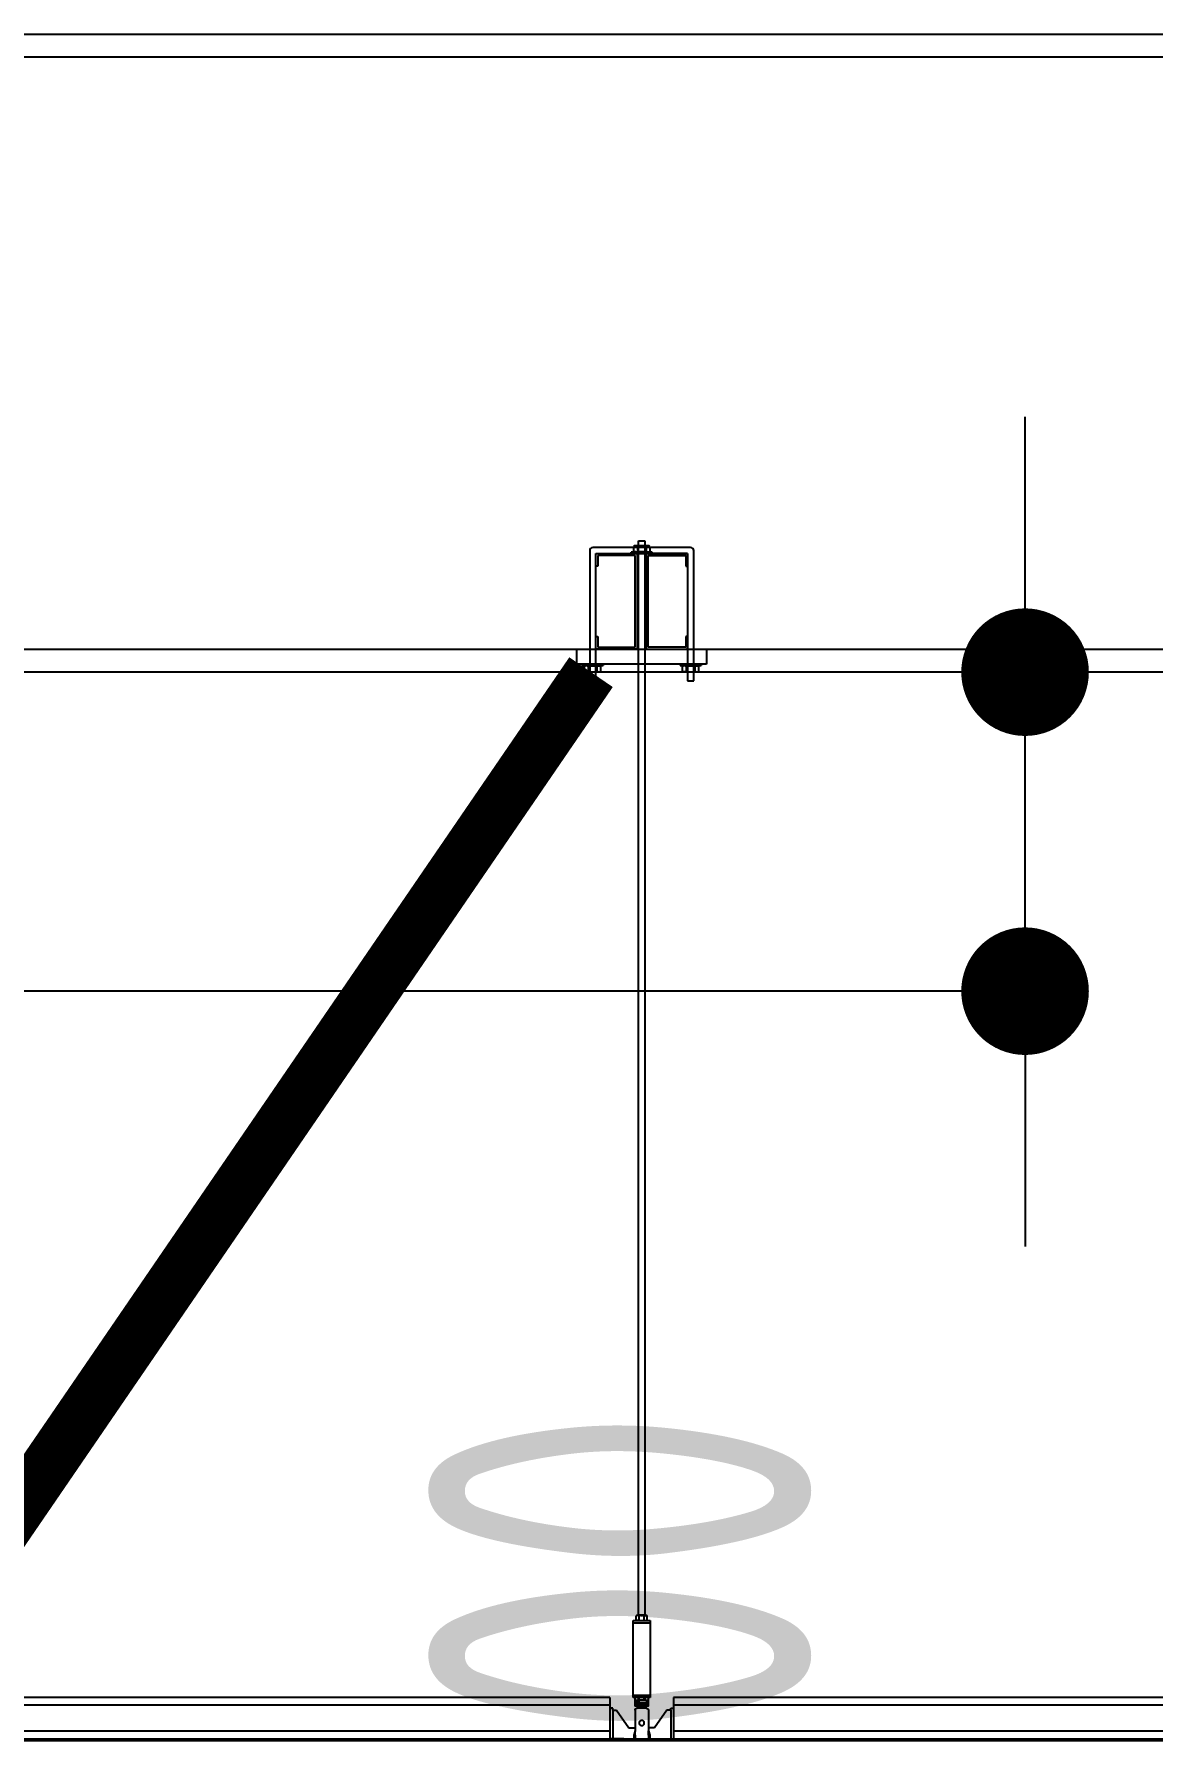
# Model space of a CAD drawing. Header units: millimetres. Extents: x -32710 to 654186, y -254124 to 420220.
# Drawn here: x 224448 to 226201, y 391050 to 393725 of the extents above; entities that cross this region are included whole.
import ezdxf
from ezdxf.xclip import XClip

# ---------------------------------------------------------------- set-up
doc = ezdxf.new("R2010")
doc.units = ezdxf.units.MM
doc.header["$LTSCALE"] = 1000
for name, color, linetype in [('TPH12-SEC-@E$0$KABE1', 252, 'Continuous'), ('TPH12-SEC-@E$0$SIN-M', 252, 'Continuous'), ('TPH12-SEC-@E$0$STEEL3', 252, 'Continuous'), ('YFSHI-02(E-LINE)$0$SH-LINE-10', 10, 'Continuous'), ('YFSHI-02(E-LINE)$0$SH-LINE-130', 130, 'Continuous'), ('YFSHI-02(E-LINE)$0$SH-LINE-82', 82, 'Continuous')]:
    doc.layers.add(name, color=color, linetype=linetype)
doc.styles.add('TPH12-SEC-@E$0$dim-txt', font='isocp.shx', dxfattribs={"width": 0.7, "bigfont": 'chineset.shx'})
doc.dimstyles.new('TPH12-SEC-@E$0$ARCH-dim-2000', dxfattribs={"dimscale": 2000, "dimtxt": 0.3, "dimasz": 0.1, "dimexe": 0.1, "dimexo": 0.1, "dimgap": 0.05, "dimtad": 1, "dimdec": 0, "dimrnd": 0.1, "dimdsep": 46, "dimlunit": 6, "dimtxsty": 'TPH12-SEC-@E$0$dim-txt', "dimblk": 'TPH12-SEC-@E$0$_Dot', "dimblk1": 'TPH12-SEC-@E$0$_Origin', "dimblk2": 'TPH12-SEC-@E$0$_Origin', "dimcen": 2, "dimclrd": 256, "dimclre": 256, "dimclrt": 256, "dimadec": 0, "dimazin": 0, "dimtfac": 1, "dimtdec": 1, "dimtix": 1, "dimtmove": 2, "dimatfit": 3, "dimldrblk": 'TPH12-SEC-@E$0$_Origin', "dimfxl": 1, "dimtvp": 1, "dimtolj": 1, "dimarcsym": 0})

# ---------------------------------------------------------------- blocks, each defined once
blk = doc.blocks.new('TPH12-SEC-@E$0$_Dot')
at = {"color": 0, "linetype": 'ByBlock', "lineweight": -2}
blk.add_line((-0.5, 0), (-1, 0), dxfattribs=at)
at = {"color": 0, "linetype": 'ByBlock', "const_width": 0.5}
blk.add_lwpolyline([(-0.25, 0, 1), (0.25, 0, 1)], format="xyb", close=True, dxfattribs=at)
blk = doc.blocks.new('*D2632')
at = {"layer": 'DEFPOINTS', "color": 0, "transparency": 16777216}
for p in [(226000.8, 392725), (226000.8, 392725), (226000.8, 392225)]:
    blk.add_point(p, dxfattribs=at)
at = {"layer": 'TPH12-SEC-@E$0$SIN-M', "lineweight": -2, "transparency": 16777216}
for p, q in [((226000.8, 392925), (226000.8, 393125)), ((226000.8, 392225), (226000.8, 392725)), ((226000.8, 392025), (226000.8, 391825))]:
    blk.add_line(p, q, dxfattribs=at)
at = {"layer": 'TPH12-SEC-@E$0$SIN-M', "lineweight": -2, "transparency": 16777216, "xscale": 200, "yscale": 200, "zscale": 200}
for p, rotation in [((226000.8, 392725), 270), ((226000.8, 392225), 90)]:
    blk.add_blockref('TPH12-SEC-@E$0$_Dot', p, dxfattribs=dict(at, rotation=rotation))
at = {"layer": 'TPH12-SEC-@E$0$SIN-M', "transparency": 16777216, "insert": (225365.6, 391175.5), "char_height": 600, "attachment_point": 5, "rotation": 90, "style": 'TPH12-SEC-@E$0$dim-txt'}
blk.add_mtext('\\A1;500', dxfattribs=at)
blk = doc.blocks.new('TPH12-SEC-@E$0$_Origin')
at = {"color": 0, "linetype": 'ByBlock', "lineweight": -2}
blk.add_line((0, 0), (-1, 0), dxfattribs=at)
blk.add_circle((0, 0), 0.5, dxfattribs=at)
blk = doc.blocks.new('YFSHI-02(E-LINE)$0$CEILING-A')
for p, q in [((-110, 6.8), (-110, 0)), ((-110, 6.8), (0, 6.8)), ((-110, 5.57), (0, 5.57)), ((0, 6.8), (0, 0)), ((-110, 1.52), (0, 1.52)), ((-110, 0.28), (0, 0.28)), ((-110, 0), (0, 0))]:
    blk.add_line(p, q)
blk = doc.blocks.new('YFSHI-02(E-LINE)$0$1')
for p, q in [((0.45, 5.1), (0, 5.1)), ((0, 5.1), (0, 0)), ((0.45, 4.8), (0.45, 5.1)), ((0.45, 4.8), (1.05, 4.8)), ((0.45, 4.8), (0.45, 0.28)), ((1.05, 4.8), (3, 2.05)), ((3.95, 4.8), (3.95, 2.05)), ((4.25, 5.1), (5.75, 5.1)), ((6.05, 4.8), (6.05, 2.05)), ((8.95, 4.8), (7, 2.05)), ((9.55, 4.8), (8.95, 4.8)), ((9.55, 4.8), (9.55, 5.1)), ((9.55, 5.1), (10, 5.1)), ((9.55, 4.8), (9.55, 0.33)), ((10, 5.1), (10, 0)), ((9.4, 0.33), (0, 0.33)), ((0, 0.25), (5.68, 0.25)), ((0, 0), (10, 0)), ((2.2, 0), (5, 0)), ((3, 2.05), (3.95, 2.05)), ((3.95, 1.55), (3.75, 0.88)), ((3.75, 0.88), (3.95, 0.88)), ((3.75, 0.88), (3.75, 0.25)), ((3.95, 2.05), (3.95, 1.55)), ((3.95, 0.88), (3.95, 1.55)), ((3.95, 0.88), (3.95, 0.45)), ((10, 0.25), (4.32, 0.25)), ((7, 2.05), (6.05, 2.05)), ((6.05, 2.05), (6.05, 1.55)), ((6.05, 1.55), (6.25, 0.88)), ((6.05, 0.88), (6.05, 1.55)), ((6.25, 0.88), (6.05, 0.88)), ((6.05, 0.88), (6.05, 0.45)), ((6.25, 0.88), (6.25, 0.25)), ((7.8, 0.33), (10, 0.33))]:
    blk.add_line(p, q)
blk.add_lwpolyline([(4.3, 5.1), (4.3, 5.4, 0.414214), (4.2, 5.5), (3.96, 5.5, -0.414214), (3.94, 5.52), (3.94, 6.76, -0.414214), (3.98, 6.8), (4.46, 6.8, -0.414214), (4.5, 6.76), (4.5, 6.42, -0.414214), (4.48, 6.4), (4.18, 6.4, 0.414214), (4.16, 6.38), (4.16, 5.8, 0.414214), (4.26, 5.7), (5.74, 5.7, 0.414214), (5.84, 5.8), (5.84, 6.38, 0.414214), (5.82, 6.4), (5.52, 6.4, -0.414214), (5.5, 6.42), (5.5, 6.76, -0.414214), (5.54, 6.8), (6.02, 6.8, -0.414214), (6.06, 6.76), (6.06, 5.52, -0.414214), (6.04, 5.5), (5.8, 5.5, 0.414214), (5.7, 5.4), (5.7, 5.1)], format="xyb")
blk.add_lwpolyline([(4.52, 5.5, 0.414214), (4.42, 5.4), (4.42, 5.2, 0.414214), (4.52, 5.1), (5.48, 5.1, 0.414214), (5.58, 5.2), (5.58, 5.4, 0.414214), (5.48, 5.5)], format="xyb", close=True)
blk.add_circle((5, 2.8), 0.41)
for centre, radius, start, end in [((4.25, 4.8), 0.3, 90, 180), ((5.75, 4.8), 0.3, 0, 90), ((3.75, 0.45), 0.2, 270, 0), ((6.25, 0.45), 0.2, 180, 270)]:
    blk.add_arc(centre, radius, start, end)
blk = doc.blocks.new('YFSHI-02(E-LINE)')
at = {"layer": 'YFSHI-02(E-LINE)$0$SH-LINE-10'}
for p, q in [((225318.5, 392915.5), (225318.5, 392711.3)), ((225476.5, 392920.5), (225323.5, 392920.5)), ((225328, 392711.3), (225328, 392911)), ((225328, 392911), (225472, 392911)), ((225416.5, 392913.1), (225383.5, 392913.1)), ((225383.5, 392911), (225383.5, 392913.1)), ((225416.5, 392911), (225383.5, 392911)), ((225387.3, 392921.8), (225387.3, 392914.3)), ((225387.3, 392921.8), (225387.3, 392914.3)), ((225411.7, 392923), (225388.3, 392923)), ((225411.7, 392923), (225388.3, 392923)), ((225390.7, 392922.7), (225388.3, 392922.7)), ((225390.7, 392922.7), (225388.3, 392922.7)), ((225390.7, 392913.4), (225388.3, 392913.4)), ((225390.7, 392913.4), (225388.3, 392913.4)), ((225411.7, 392913.1), (225388.3, 392913.1)), ((225393.2, 392921.8), (225393.2, 392914.3)), ((225393.2, 392921.8), (225393.2, 392914.3)), ((225395.2, 391247), (225395.2, 392931)), ((225395.2, 392931), (225404.8, 392931)), ((225403.5, 392922.7), (225396.5, 392922.7)), ((225403.5, 392922.7), (225396.5, 392922.7)), ((225403.5, 392913.4), (225396.5, 392913.4)), ((225403.5, 392913.4), (225396.5, 392913.4)), ((225404.8, 392931), (225404.8, 391247)), ((225406.8, 392921.8), (225406.8, 392914.3)), ((225406.8, 392921.8), (225406.8, 392914.3)), ((225409.3, 392922.7), (225411.7, 392922.7)), ((225409.3, 392922.7), (225411.7, 392922.7)), ((225409.3, 392913.4), (225411.7, 392913.4)), ((225409.3, 392913.4), (225411.7, 392913.4)), ((225412.7, 392921.8), (225412.7, 392914.3)), ((225412.7, 392921.8), (225412.7, 392914.3)), ((225416.5, 392911), (225416.5, 392913.1)), ((225472, 392911), (225472, 392711.3)), ((225481.5, 392737.3), (225481.5, 392915.5)), ((225298.2, 392761), (225501.8, 392761)), ((225298.2, 392737.3), (225298.2, 392761)), ((225501.8, 392761), (225501.8, 392737.3)), ((225501.8, 392737.3), (225298.2, 392737.3)), ((225306.7, 392737.3), (225339.8, 392737.3)), ((225306.7, 392737.3), (225306.7, 392735.2)), ((225306.7, 392735.2), (225339.8, 392735.2)), ((225310.6, 392726.5), (225310.6, 392734)), ((225310.6, 392726.5), (225310.6, 392734)), ((225311.5, 392735.2), (225335, 392735.2)), ((225311.5, 392725.3), (225335, 392725.3)), ((225311.5, 392725.3), (225335, 392725.3)), ((225314, 392734.9), (225311.6, 392734.9)), ((225314, 392734.9), (225311.6, 392734.9)), ((225314, 392725.7), (225311.6, 392725.7)), ((225314, 392725.7), (225311.6, 392725.7)), ((225316.4, 392726.5), (225316.4, 392734)), ((225316.4, 392726.5), (225316.4, 392734)), ((225319.7, 392734.9), (225326.8, 392734.9)), ((225319.7, 392734.9), (225326.8, 392734.9)), ((225319.7, 392725.7), (225326.8, 392725.7)), ((225319.7, 392725.7), (225326.8, 392725.7)), ((225330, 392726.5), (225330, 392734)), ((225330, 392726.5), (225330, 392734)), ((225332.5, 392734.9), (225334.9, 392734.9)), ((225332.5, 392734.9), (225334.9, 392734.9)), ((225332.5, 392725.7), (225334.9, 392725.7)), ((225332.5, 392725.7), (225334.9, 392725.7)), ((225335.9, 392726.5), (225335.9, 392734)), ((225335.9, 392726.5), (225335.9, 392734)), ((225339.8, 392737.3), (225339.8, 392735.2)), ((225460.2, 392737.3), (225493.3, 392737.3)), ((225460.2, 392737.3), (225460.2, 392735.2)), ((225460.2, 392735.2), (225493.3, 392735.2)), ((225464.1, 392726.5), (225464.1, 392734)), ((225464.1, 392726.5), (225464.1, 392734)), ((225465, 392735.2), (225488.5, 392735.2)), ((225465, 392725.3), (225488.5, 392725.3)), ((225465, 392725.3), (225488.5, 392725.3)), ((225467.5, 392734.9), (225465.1, 392734.9)), ((225467.5, 392734.9), (225465.1, 392734.9)), ((225467.5, 392725.7), (225465.1, 392725.7)), ((225467.5, 392725.7), (225465.1, 392725.7)), ((225470, 392726.5), (225470, 392734)), ((225470, 392726.5), (225470, 392734)), ((225473.2, 392734.9), (225480.3, 392734.9)), ((225473.2, 392734.9), (225480.3, 392734.9)), ((225473.2, 392725.7), (225480.3, 392725.7)), ((225473.2, 392725.7), (225480.3, 392725.7)), ((225481.5, 392711.3), (225481.5, 392737.3)), ((225483.6, 392726.5), (225483.6, 392734)), ((225483.6, 392726.5), (225483.6, 392734)), ((225486, 392734.9), (225488.4, 392734.9)), ((225486, 392734.9), (225488.4, 392734.9)), ((225486, 392725.7), (225488.4, 392725.7)), ((225486, 392725.7), (225488.4, 392725.7)), ((225489.4, 392726.5), (225489.4, 392734)), ((225489.4, 392726.5), (225489.4, 392734)), ((225493.3, 392737.3), (225493.3, 392735.2)), ((225318.5, 392711.3), (225328, 392711.3)), ((225472, 392711.3), (225481.5, 392711.3)), ((225386.6, 391238.5), (225413.4, 391238.5)), ((225386.6, 391238.5), (225413.4, 391238.5)), ((225386.6, 391118), (225386.6, 391238.5)), ((225386.6, 391118), (225386.6, 391238.5)), ((225386.6, 391238.5), (225413.4, 391238.5)), ((225391.5, 391239.3), (225391.5, 391246.1)), ((225391.5, 391239.3), (225391.5, 391246.1)), ((225392.1, 391247), (225407.9, 391247)), ((225392.1, 391247), (225407.9, 391247)), ((225392.1, 391238.5), (225407.9, 391238.5)), ((225392.1, 391238.5), (225407.9, 391238.5)), ((225394.5, 391246.7), (225392.2, 391246.7)), ((225394.5, 391246.7), (225392.2, 391246.7)), ((225394.5, 391238.7), (225392.2, 391238.7)), ((225394.5, 391238.7), (225392.2, 391238.7)), ((225404.8, 391247), (225395.2, 391247)), ((225396.2, 391239.3), (225396.2, 391246.1)), ((225396.2, 391239.3), (225396.2, 391246.1)), ((225398.5, 391246.7), (225401.5, 391246.7)), ((225398.5, 391238.7), (225401.5, 391238.7)), ((225398.5, 391238.7), (225401.5, 391238.7)), ((225403.8, 391239.3), (225403.8, 391246.1)), ((225403.8, 391239.3), (225403.8, 391246.1)), ((225405.5, 391246.7), (225407.8, 391246.7)), ((225405.5, 391246.7), (225407.8, 391246.7)), ((225405.5, 391238.7), (225407.8, 391238.7)), ((225405.5, 391238.7), (225407.8, 391238.7)), ((225408.5, 391239.3), (225408.5, 391246.1)), ((225408.5, 391239.3), (225408.5, 391246.1)), ((225413.4, 391238.5), (225413.4, 391118)), ((225413.4, 391238.5), (225413.4, 391118)), ((225413.4, 391118), (225386.6, 391118)), ((225413.4, 391118), (225386.6, 391118)), ((225392.1, 391108.9), (225392.1, 391113.3)), ((225408.1, 391113.3), (225392.1, 391113.3)), ((225393.2, 391108.9), (225393.2, 391113.3)), ((225395.6, 391113.3), (225395.6, 391113.9)), ((225404.3, 391113.9), (225395.6, 391113.9)), ((225395.8, 391108.9), (225395.8, 391113.3)), ((225395.9, 391113.9), (225395.9, 391118)), ((225404.1, 391113.9), (225404.1, 391118)), ((225404.3, 391113.3), (225404.3, 391113.9)), ((225408.3, 391108.9), (225392.1, 391108.9)), ((225408.3, 391109), (225408.3, 391113.1))]:
    blk.add_line(p, q, dxfattribs=at)
for points in [[(225386.6, 391234.8), (225413.4, 391234.8)], [(225386.6, 391234.8), (225413.4, 391234.8)], [(225386.6, 391121.6), (225413.4, 391121.6)], [(225386.6, 391121.6), (225413.4, 391121.6)]]:
    blk.add_lwpolyline(points, dxfattribs=at)
for centre, radius, start, end in [((225323.5, 392915.5), 5, 90, 180), ((225389.3, 392921.2), 2.1, 120.5681, 163.207), ((225389.3, 392921.2), 2.1, 120.5681, 163.207), ((225389.1, 392920.8), 2.02, 111.8965, 149.5654), ((225389.1, 392920.8), 2.02, 111.8965, 149.5654), ((225389.1, 392915.3), 2.02, 210.4346, 248.1035), ((225389.1, 392915.3), 2.02, 210.4346, 248.1035), ((225389.3, 392914.9), 2.1, 196.793, 239.4319), ((225389.3, 392914.9), 2.1, 196.793, 239.4319), ((225389.3, 392914.6), 8.18, 61.7885, 80.1123), ((225389.3, 392914.6), 8.18, 61.7885, 80.1123), ((225389.3, 392921.5), 8.18, 279.8877, 298.2115), ((225389.3, 392921.5), 8.18, 279.8877, 298.2115), ((225397.2, 392913.2), 9.43, 94.1532, 114.8761), ((225397.2, 392913.2), 9.43, 94.1532, 114.8761), ((225397.2, 392922.8), 9.43, 245.1239, 265.8468), ((225397.2, 392922.8), 9.43, 245.1239, 265.8468), ((225402.8, 392913.2), 9.43, 65.1239, 85.8468), ((225402.8, 392913.2), 9.43, 65.1239, 85.8468), ((225402.8, 392922.8), 9.43, 274.1532, 294.8761), ((225402.8, 392922.8), 9.43, 274.1532, 294.8761), ((225410.7, 392914.6), 8.18, 99.8877, 118.2115), ((225410.7, 392914.6), 8.18, 99.8877, 118.2115), ((225410.7, 392921.5), 8.18, 241.7885, 260.1123), ((225410.7, 392921.5), 8.18, 241.7885, 260.1123), ((225410.7, 392921.2), 2.1, 16.793, 59.4319), ((225410.7, 392921.2), 2.1, 16.793, 59.4319), ((225410.9, 392920.8), 2.02, 30.4346, 68.1035), ((225410.9, 392920.8), 2.02, 30.4346, 68.1035), ((225410.7, 392914.9), 2.1, 300.5681, 343.207), ((225410.9, 392915.3), 2.02, 291.8965, 329.5654), ((225410.9, 392915.3), 2.02, 291.8965, 329.5654), ((225410.7, 392914.9), 2.1, 300.5681, 343.207), ((225476.5, 392915.5), 5, 0, 90), ((225312.6, 392733.4), 2.1, 120.5681, 163.207), ((225312.6, 392733.4), 2.1, 120.5681, 163.207), ((225312.3, 392733), 2.02, 111.8965, 149.5654), ((225312.3, 392733), 2.02, 111.8965, 149.5654), ((225312.3, 392727.5), 2.02, 210.4346, 248.1035), ((225312.6, 392727.1), 2.1, 196.793, 239.4319), ((225312.6, 392727.1), 2.1, 196.793, 239.4319), ((225312.3, 392727.5), 2.02, 210.4346, 248.1035), ((225312.6, 392726.8), 8.18, 61.7885, 80.1123), ((225312.6, 392726.8), 8.18, 61.7885, 80.1123), ((225312.6, 392733.7), 8.18, 279.8877, 298.2115), ((225312.6, 392733.7), 8.18, 279.8877, 298.2115), ((225320.4, 392725.5), 9.43, 94.1532, 114.8761), ((225320.4, 392725.5), 9.43, 94.1532, 114.8761), ((225320.4, 392735.1), 9.43, 245.1239, 265.8468), ((225320.4, 392735.1), 9.43, 245.1239, 265.8468), ((225326.1, 392725.5), 9.43, 65.1239, 85.8468), ((225326.1, 392725.5), 9.43, 65.1239, 85.8468), ((225326.1, 392735.1), 9.43, 274.1532, 294.8761), ((225326.1, 392735.1), 9.43, 274.1532, 294.8761), ((225333.9, 392726.8), 8.18, 99.8877, 118.2115), ((225333.9, 392726.8), 8.18, 99.8877, 118.2115), ((225333.9, 392733.7), 8.18, 241.7885, 260.1123), ((225333.9, 392733.7), 8.18, 241.7885, 260.1123), ((225334.2, 392733), 2.02, 30.4346, 68.1035), ((225334.2, 392733), 2.02, 30.4346, 68.1035), ((225334.2, 392727.5), 2.02, 291.8965, 329.5654), ((225334.2, 392727.5), 2.02, 291.8965, 329.5654), ((225333.9, 392733.4), 2.1, 16.793, 59.4319), ((225333.9, 392733.4), 2.1, 16.793, 59.4319), ((225333.9, 392727.1), 2.1, 300.5681, 343.207), ((225333.9, 392727.1), 2.1, 300.5681, 343.207), ((225466.1, 392733.4), 2.1, 120.5681, 163.207), ((225466.1, 392733.4), 2.1, 120.5681, 163.207), ((225465.8, 392733), 2.02, 111.8965, 149.5654), ((225465.8, 392733), 2.02, 111.8965, 149.5654), ((225465.8, 392727.5), 2.02, 210.4346, 248.1035), ((225466.1, 392727.1), 2.1, 196.793, 239.4319), ((225466.1, 392727.1), 2.1, 196.793, 239.4319), ((225465.8, 392727.5), 2.02, 210.4346, 248.1035), ((225466.1, 392726.8), 8.18, 61.7885, 80.1123), ((225466.1, 392726.8), 8.18, 61.7885, 80.1123), ((225466.1, 392733.7), 8.18, 279.8877, 298.2115), ((225466.1, 392733.7), 8.18, 279.8877, 298.2115), ((225473.9, 392725.5), 9.43, 94.1532, 114.8761), ((225473.9, 392725.5), 9.43, 94.1532, 114.8761), ((225473.9, 392735.1), 9.43, 245.1239, 265.8468), ((225473.9, 392735.1), 9.43, 245.1239, 265.8468), ((225479.6, 392725.5), 9.43, 65.1239, 85.8468), ((225479.6, 392725.5), 9.43, 65.1239, 85.8468), ((225479.6, 392735.1), 9.43, 274.1532, 294.8761), ((225479.6, 392735.1), 9.43, 274.1532, 294.8761), ((225487.4, 392726.8), 8.18, 99.8877, 118.2115), ((225487.4, 392726.8), 8.18, 99.8877, 118.2115), ((225487.4, 392733.7), 8.18, 241.7885, 260.1123), ((225487.4, 392733.7), 8.18, 241.7885, 260.1123), ((225487.7, 392733), 2.02, 30.4346, 68.1035), ((225487.7, 392733), 2.02, 30.4346, 68.1035), ((225487.7, 392727.5), 2.02, 291.8965, 329.5654), ((225487.7, 392727.5), 2.02, 291.8965, 329.5654), ((225487.4, 392733.4), 2.1, 16.793, 59.4319), ((225487.4, 392733.4), 2.1, 16.793, 59.4319), ((225487.4, 392727.1), 2.1, 300.5681, 343.207), ((225487.4, 392727.1), 2.1, 300.5681, 343.207), ((225392.9, 391245.7), 1.46, 120.5681, 163.207), ((225392.9, 391245.7), 1.46, 120.5681, 163.207), ((225392.7, 391245.4), 1.4, 111.8965, 149.5654), ((225392.7, 391245.4), 1.4, 111.8965, 149.5654), ((225392.9, 391239.7), 1.46, 196.793, 239.4319), ((225392.7, 391240), 1.4, 210.4346, 248.1035), ((225392.7, 391240), 1.4, 210.4346, 248.1035), ((225392.9, 391239.7), 1.46, 196.793, 239.4319), ((225393.6, 391241.1), 5.67, 61.7885, 80.1123), ((225393.6, 391241.1), 5.67, 61.7885, 80.1123), ((225393.6, 391244.3), 5.67, 279.8877, 298.2115), ((225393.6, 391244.3), 5.67, 279.8877, 298.2115), ((225399, 391240.2), 6.54, 94.1532, 114.8761), ((225399, 391240.2), 6.54, 94.1532, 114.8761), ((225399, 391245.2), 6.54, 245.1239, 265.8468), ((225399, 391245.2), 6.54, 245.1239, 265.8468), ((225401, 391240.2), 6.54, 65.1239, 85.8468), ((225401, 391240.2), 6.54, 65.1239, 85.8468), ((225401, 391245.2), 6.54, 274.1532, 294.8761), ((225401, 391245.2), 6.54, 274.1532, 294.8761), ((225406.4, 391241.1), 5.67, 99.8877, 118.2115), ((225406.4, 391241.1), 5.67, 99.8877, 118.2115), ((225406.4, 391244.3), 5.67, 241.7885, 260.1123), ((225406.4, 391244.3), 5.67, 241.7885, 260.1123), ((225407.3, 391245.4), 1.4, 30.4346, 68.1035), ((225407.3, 391245.4), 1.4, 30.4346, 68.1035), ((225407.3, 391240), 1.4, 291.8965, 329.5654), ((225407.3, 391240), 1.4, 291.8965, 329.5654), ((225407.1, 391245.7), 1.46, 16.793, 59.4319), ((225407.1, 391245.7), 1.46, 16.793, 59.4319), ((225407.1, 391239.7), 1.46, 300.5681, 343.207), ((225407.1, 391239.7), 1.46, 300.5681, 343.207), ((225397.4, 391111.1), 5.76, 157.8828, 180.1952), ((225405.9, 391111.2), 2.29, 356.5141, 63.2222), ((225405.9, 391111.2), 2.29, 356.5141, 63.2222), ((225408.1, 391113.1), 0.2, 0, 90), ((225397.4, 391111.1), 5.76, 179.8048, 202.1172), ((225405.9, 391111), 2.29, 296.7778, 3.4859), ((225408.3, 391109), 0.0625, 270, 0)]:
    blk.add_arc(centre, radius, start, end, dxfattribs=at)
at = {"layer": 'YFSHI-02(E-LINE)$0$SH-LINE-130'}
for p, q in [((225328, 392891), (225328, 392911)), ((225328, 392911), (225393, 392911)), ((225390, 392908), (225331, 392908)), ((225331, 392908), (225331, 392891)), ((225390, 392764), (225390, 392908)), ((225393, 392911), (225393, 392761)), ((225472, 392911), (225407, 392911)), ((225407, 392911), (225407, 392761)), ((225410, 392764), (225410, 392908)), ((225410, 392908), (225469, 392908)), ((225469, 392908), (225469, 392891)), ((225472, 392891), (225472, 392911)), ((225331, 392891), (225328, 392891)), ((225469, 392891), (225472, 392891)), ((225328, 392761), (225328, 392781)), ((225328, 392781), (225331, 392781)), ((225331, 392781), (225331, 392764)), ((225472, 392781), (225469, 392781)), ((225469, 392781), (225469, 392764)), ((225472, 392761), (225472, 392781)), ((225393, 392761), (225328, 392761)), ((225331, 392764), (225390, 392764)), ((225407, 392761), (225472, 392761)), ((225469, 392764), (225410, 392764))]:
    blk.add_line(p, q, dxfattribs=at)
at = {"layer": 'YFSHI-02(E-LINE)$0$SH-LINE-130', "const_width": 82.6}
blk.add_lwpolyline([(224220.7, 391118), (225320.6, 392725)], dxfattribs=at)
at = {"layer": 'YFSHI-02(E-LINE)$0$SH-LINE-82', "xscale": -10, "yscale": 10, "zscale": 10}
for name, p in [('YFSHI-02(E-LINE)$0$CEILING-A', (224250, 391050)), ('YFSHI-02(E-LINE)$0$1', (225450, 391050)), ('YFSHI-02(E-LINE)$0$CEILING-A', (225450, 391050))]:
    blk.add_blockref(name, p, dxfattribs=at)
blk = doc.blocks.new('TPH12-SEC-@E')
at = {"layer": 'TPH12-SEC-@E$0$KABE1'}
blk.add_line((47000, 393725), (273000, 393725), dxfattribs=at)
at = {"layer": 'TPH12-SEC-@E$0$SIN-M'}
blk.add_line((226000.8, 392225), (223222.5, 392225), dxfattribs=at)
at = {"layer": 'TPH12-SEC-@E$0$STEEL3', "linetype": 'Continuous'}
for p, q in [((230450, 393689), (222750, 393689)), ((222750, 392761), (230450, 392761)), ((230450, 392725), (222750, 392725))]:
    blk.add_line(p, q, dxfattribs=at)
at = {"layer": 'TPH12-SEC-@E$0$SIN-M'}
dim = blk.add_linear_dim(base=(226000.8, 392725), p1=(226000.8, 392225), p2=(226000.8, 392725), angle=90, dimstyle='TPH12-SEC-@E$0$ARCH-dim-2000', dxfattribs=at)
dim.commit()
dim.dimension.update_dxf_attribs({"geometry": '*D2632', "text_midpoint": (225365.6, 391175.5), "dimtype": 129})

msp = doc.modelspace()

# ---------------------------------------------------------------- block references
msp.add_blockref('TPH12-SEC-@E', (0, 0))
ref = msp.add_blockref('YFSHI-02(E-LINE)', (0, 0))
XClip(ref).set_block_clipping_path([(193435.9728033519, 355635.7797075855), (305020.60558715, 413217.0386999981)])

doc.saveas('drawing.dxf')
